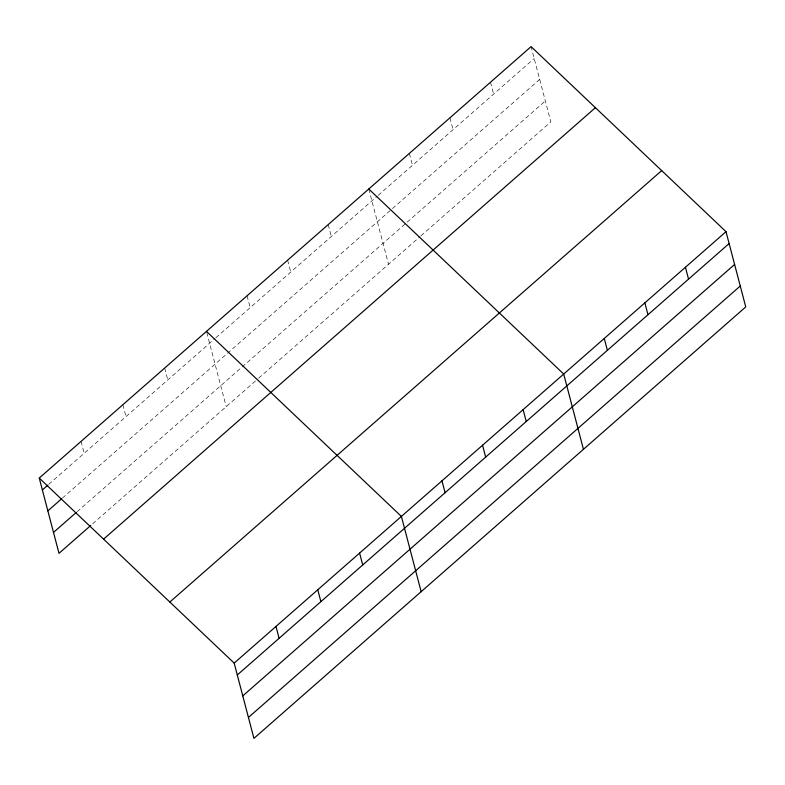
<?xml version="1.0" encoding="UTF-8"?>
<svg xmlns="http://www.w3.org/2000/svg" width="785" height="785" viewBox="0 0 785 785"><rect width="100%" height="100%" fill="white"/><g stroke="black" fill="none" stroke-linecap="round" stroke-linejoin="round"><path stroke-width="0.59" stroke-dasharray="3.92 2.94" d="M48.729 484.365L215.002 338.512M215.904 337.727L377.3 196.142M378.203 195.347L534.202 58.512M62.398 498.112L539.688 79.422M77.136 511.683L545.339 100.971M92.62 523.831L257.774 378.959M258.677 378.164L420.083 236.579M420.986 235.785L550.825 121.891L531.082 46.629M490.507 82.229L493.628 94.102M449.933 117.819L453.043 129.692M409.358 153.418L412.468 165.292M368.783 189.008L388.526 264.26M328.199 224.598L331.319 236.481M287.624 260.198L290.744 272.071M247.049 295.788L250.17 307.661M206.759 332.467L226.217 406.64M164.664 368.057L167.784 379.93M122.862 404.726L125.973 416.609M81.051 441.405L84.172 453.279"/><path stroke-width="1.18" d="M39.25 478.075L531.082 46.629L726.007 231.673L745.75 306.925L253.918 738.371L234.175 663.109L39.25 478.075L58.993 553.327L90.805 525.43M42.361 489.948L47.816 485.169M47.856 510.868L61.485 498.907M53.508 532.416L76.224 512.487M103.571 539.138L595.413 107.692M169.845 602.046L661.686 170.61M234.175 663.109L726.007 231.673M237.286 674.982L729.118 243.546M242.771 695.903L734.613 264.457M248.433 717.451L740.265 286.005M368.783 189.008L563.699 374.043L583.441 449.305M206.475 331.388L401.4 516.422L421.143 591.674M685.433 267.263L688.543 279.136M644.858 302.853L647.968 314.736M604.273 338.453L607.394 350.326M523.124 409.642L526.244 421.516M482.549 445.232L485.66 457.105M441.975 480.832L445.085 492.705M359.589 553.091L362.709 564.964M317.788 589.77L320.898 601.644M275.977 626.44L279.097 638.313"/></g></svg>
